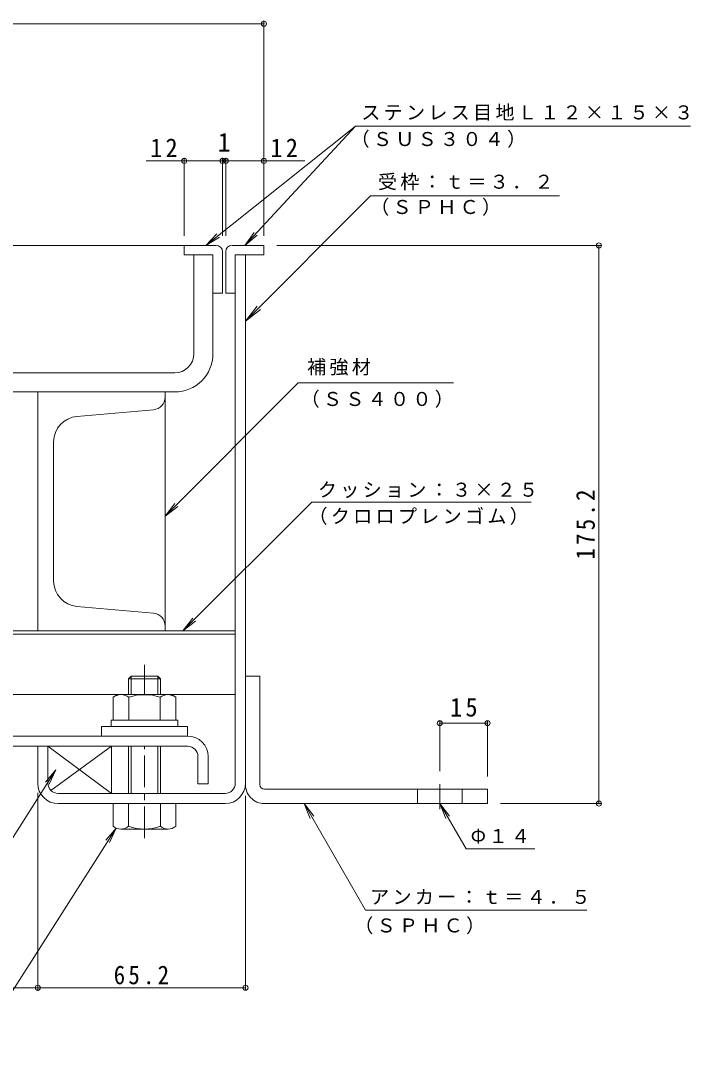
# Model space of a CAD drawing. Units: millimetres on the paper, enlarged 10 times, with parts at other scales. Extents: x -2686 to 2781, y -1962 to 1908.
# Drawn here: x 1729 to 2781, y 267 to 1877 of the extents above; entities that cross this region are included whole.
import ezdxf
from ezdxf.enums import TextEntityAlignment as Align

# ---------------------------------------------------------------- set-up
doc = ezdxf.new("R2010")
doc.units = ezdxf.units.MM
doc.header["$LTSCALE"] = 10
doc.header["$PDMODE"] = 32
doc.header["$PDSIZE"] = 8
doc.linetypes.add('CHAIN1', pattern=[8, 5, -1, 1, -1])
for name, color, linetype, lineweight in [('D-1', 2, 'Continuous', 9), ('D-2', 3, 'Continuous', 9), ('D-3', 4, 'Continuous', 9), ('D-5', 7, 'Continuous', 9), ('D-6', 6, 'Continuous', 9), ('D-7', 5, 'Continuous', 5), ('D-8', 5, 'Continuous', 5), ('D-9', 134, 'Continuous', 5), ('D-A', 3, 'Continuous', 9), ('D-D', 4, 'Continuous', 9), ('D-E', 3, 'Continuous', 9), ('D-F', 7, 'Continuous', 9)]:
    doc.layers.add(name, color=color, linetype=linetype, lineweight=lineweight)
doc.styles.add('ＭＳ ゴシック', font='')
doc.styles.get('ＭＳ ゴシック').set_extended_font_data('MS Gothic')

msp = doc.modelspace()

# ---------------------------------------------------------------- linework, layer by layer
at = {"layer": 'D-1'}
for p, q in [((2066.48, 680.24), (2066.48, 1509.24)), ((2082.48, 1509.24), (2066.48, 1509.24)), ((2082.48, 680.24), (2082.48, 1509.24)), ((1772.48, 680.24), (1772.48, 738.24)), ((2050.48, 664.24), (1788.48, 664.24)), ((1788.48, 648.24), (1898.98, 648.24)), ((2050.48, 648.24), (1948.98, 648.24))]:
    msp.add_line(p, q, dxfattribs=at)
msp.add_lwpolyline([(1756.48, 680.24), (1756.48, 738.24), (1772.48, 738.24)], dxfattribs=at)
for centre, radius, start, end in [((1788.48, 680.24), 32, 180, 270), ((1788.48, 680.24), 16, 180, 270), ((2050.48, 680.24), 16, 270, 0), ((2050.48, 680.24), 32, 270, 0)]:
    msp.add_arc(centre, radius, start, end, dxfattribs=at)
at = {"layer": 'D-2'}
for p, q in [((2001.48, 1509.24), (2031.48, 1509.24)), ((2001.48, 1509.24), (2001.48, 1354.24)), ((2031.48, 1354.24), (2031.48, 1509.24)), ((449.2, 1324.24), (1971.48, 1324.24)), ((449.2, 1294.24), (1971.48, 1294.24))]:
    msp.add_line(p, q, dxfattribs=at)
for radius in [30, 60]:
    msp.add_arc((1971.48, 1354.24), radius, 270, 0, dxfattribs=at)
at = {"layer": 'D-3'}
for p, q in [((1986.48, 1524.24), (449.2, 1524.24)), ((1986.48, 1524.24), (1986.48, 1509.24)), ((2036.48, 1524.24), (1986.48, 1524.24)), ((2046.48, 1514.24), (2046.48, 1449.24)), ((2051.48, 1514.24), (2051.48, 1449.24)), ((2061.48, 1524.24), (2111.48, 1524.24)), ((2111.48, 1524.24), (2111.48, 1509.24)), ((1986.48, 1509.24), (2031.48, 1509.24)), ((2031.48, 1509.24), (2031.48, 1449.24)), ((2111.48, 1509.24), (2066.48, 1509.24)), ((2066.48, 1449.24), (2066.48, 1509.24)), ((2031.48, 1449.24), (2046.48, 1449.24)), ((2066.48, 1449.24), (2051.48, 1449.24))]:
    msp.add_line(p, q, dxfattribs=at)
for centre, start, end in [((2036.48, 1514.24), 0, 90), ((2061.48, 1514.24), 90, 180)]:
    msp.add_arc(centre, 10, start, end, dxfattribs=at)
at = {"layer": 'D-5'}
for p, q in [((2255.02, 1711.64), (2020.38, 1524.24)), ((2255.02, 1711.64), (2081.51, 1524.24)), ((2255.02, 1711.64), (2780.87, 1711.64)), ((2278.87, 1602.28), (2082.48, 1405.21)), ((2278.87, 1602.28), (2575.21, 1602.28)), ((2020.39, 1524.24), (2037.72, 1542.26)), ((2020.39, 1524.24), (2041.79, 1537.16)), ((2081.51, 1524.24), (2095.95, 1544.64)), ((2081.51, 1524.24), (2100.74, 1540.21)), ((2082.48, 1405.21), (2100.7, 1429.04)), ((2082.48, 1405.21), (2106.24, 1423.51)), ((2408.97, 1308.46), (2165.42, 1308.46)), ((1956.48, 1099.52), (1976.31, 1114.74)), ((2186.52, 1121.33), (2531.05, 1121.33)), ((1984.43, 919.24), (2004.26, 934.46)), ((1633.24, 463.12), (1784.96, 701.22)), ((1784.96, 701.22), (1768.89, 682.07)), ((1784.96, 701.22), (1774.39, 678.56)), ((2174.39, 648.24), (2183.96, 625.14)), ((2174.39, 648.24), (2189.61, 628.4)), ((2174.39, 648.24), (2270.8, 481.25)), ((2387.48, 648.24), (2397.04, 625.14)), ((2387.48, 648.24), (2402.7, 628.4)), ((2387.48, 648.24), (2428.59, 577.03)), ((1661.02, 267.11), (1879.43, 609.86)), ((1879.43, 609.86), (1863.36, 590.71)), ((1879.43, 609.86), (1868.86, 587.21)), ((2428.59, 577.03), (2536.64, 577.03)), ((2270.8, 481.25), (2618.24, 481.25))]:
    msp.add_line(p, q, dxfattribs=at)
for points in [[(2165.42, 1308.46), (1956.48, 1099.52), (1971.7, 1119.35)], [(2186.52, 1121.33), (1984.43, 919.24), (1999.65, 939.08)]]:
    msp.add_lwpolyline(points, dxfattribs=at)
at = {"layer": 'D-6'}
for p, q in [((2066.48, 1418.23), (2066.48, 1403.23)), ((449.2, 919.24), (2066.48, 919.24)), ((449.2, 914.24), (2066.48, 914.24)), ((1311.36, 819.24), (1881.48, 819.24)), ((1966.48, 819.24), (2066.48, 819.24)), ((1772.48, 738.24), (1772.48, 680.24)), ((1776.99, 669.09), (1872.48, 738.24))]:
    msp.add_line(p, q, dxfattribs=at)
msp.add_lwpolyline([(1788.48, 664.24), (1872.48, 664.24), (1872.48, 738.24), (1772.48, 738.24), (1872.48, 664.24)], dxfattribs=at)
at = {"layer": 'D-7', "linetype": 'CHAIN1'}
for p, q in [((1923.98, 819.24), (1923.98, 865.9)), ((1923.98, 593.85), (1923.98, 738.24))]:
    msp.add_line(p, q, dxfattribs=at)
at = {"layer": 'D-7'}
for p, q in [((1903.04, 848.24), (1898.98, 844.18)), ((1948.98, 844.18), (1898.98, 844.18)), ((1898.98, 819.24), (1898.98, 844.18)), ((1944.92, 848.24), (1903.04, 848.24)), ((1903.04, 819.24), (1903.04, 848.24)), ((1944.92, 848.24), (1948.98, 844.18)), ((1944.92, 819.24), (1944.92, 848.24)), ((1948.98, 844.18), (1948.98, 820.74)), ((1948.98, 844.18), (1948.98, 819.24)), ((1898.98, 738.24), (1898.98, 664.24)), ((1903.04, 664.24), (1903.04, 738.24)), ((1944.92, 664.24), (1944.92, 738.24)), ((1948.98, 738.24), (1948.98, 664.24)), ((1972.98, 648.24), (1874.98, 648.24)), ((1874.98, 612.71), (1874.98, 648.24)), ((1898.98, 648.24), (1898.98, 612.71)), ((1948.98, 648.24), (1948.98, 612.71)), ((1972.98, 612.71), (1972.98, 648.24)), ((1960.98, 608.24), (1886.98, 608.24))]:
    msp.add_line(p, q, dxfattribs=at)
at = {"layer": 'D-7', "color": 2, "lineweight": 9}
for p, q in [((1874.9, 815.44), (1881.48, 819.24)), ((1874.9, 815.44), (1874.9, 779.24)), ((1966.48, 819.24), (1881.48, 819.24)), ((1899.44, 815.44), (1899.44, 779.24)), ((1948.51, 815.44), (1948.51, 779.24))]:
    msp.add_line(p, q, dxfattribs=at)
at = {"layer": 'D-7', "color": 6, "lineweight": 9}
for p, q in [((1871.48, 779.24), (1871.48, 769.24)), ((1871.48, 769.24), (1976.48, 769.24))]:
    msp.add_line(p, q, dxfattribs=at)
at = {"layer": 'D-7', "color": 134}
for p, q in [((1856.48, 769.24), (1856.48, 754.24)), ((1856.48, 769.24), (1991.48, 769.24)), ((1991.48, 769.24), (1991.48, 754.24)), ((1856.48, 754.24), (1991.48, 754.24))]:
    msp.add_line(p, q, dxfattribs=at)
at = {"layer": 'D-7', "color": 2, "lineweight": 9}
msp.add_lwpolyline([(1966.48, 819.24), (1973.05, 815.44), (1973.05, 779.24), (1874.9, 779.24)], dxfattribs=at)
at = {"layer": 'D-7', "color": 6, "lineweight": 9}
msp.add_lwpolyline([(1871.48, 779.24), (1976.48, 779.24), (1976.48, 769.24)], dxfattribs=at)
at = {"layer": 'D-7', "color": 2, "lineweight": 9}
for centre, radius, start, end in [((1889.38, 790.36), 28.97, 94.38438, 120), ((1886.4, 795.04), 24.21, 57.42749, 88.18784), ((1923.98, 738.03), 81.2, 72.41188, 107.5881), ((1961.55, 795.04), 24.21, 91.81215, 122.57249), ((1958.57, 790.36), 28.97, 59.99998, 85.6156)]:
    msp.add_arc(centre, radius, start, end, dxfattribs=at)
at = {"layer": 'D-7'}
for centre, radius, start, end in [((1886.98, 626.57), 18.33, 229.1022, 310.89809), ((1923.98, 680.32), 72.08, 249.70546, 290.29454), ((1960.98, 626.57), 18.33, 229.10191, 310.8978)]:
    msp.add_arc(centre, radius, start, end, dxfattribs=at)
at = {"layer": 'D-8'}
for p, q in [((449.2, 1294.24), (1956.48, 1294.24)), ((1956.48, 1294.24), (1956.48, 919.24)), ((1956.48, 919.24), (449.2, 919.24))]:
    msp.add_line(p, q, dxfattribs=at)
at = {"layer": 'D-9'}
for p, q in [((1756.48, 1294.24), (1956.48, 1294.24)), ((1756.48, 919.24), (1756.48, 1294.24)), ((1956.48, 1286.32), (1956.48, 1294.24)), ((1938.22, 1266.39), (1817.99, 1255.88)), ((1781.48, 1216.03), (1781.48, 997.46)), ((1938.22, 947.09), (1817.99, 957.61)), ((1756.48, 919.24), (1956.48, 919.24)), ((1956.48, 927.17), (1956.48, 919.24))]:
    msp.add_line(p, q, dxfattribs=at)
for centre, radius, start, end in [((1936.48, 1286.32), 20, 274.99944, 0), ((1821.48, 1216.03), 40, 94.99944, 180), ((1821.48, 997.46), 40, 180, 264.99997), ((1936.48, 927.17), 20, 0, 84.99997)]:
    msp.add_arc(centre, radius, start, end, dxfattribs=at)
at = {"layer": 'D-A'}
for p, q in [((1991.98, 754.24), (449.2, 754.24)), ((449.2, 738.24), (1991.98, 738.24)), ((2007.98, 722.24), (2007.98, 679.24)), ((2023.98, 722.24), (2023.98, 679.24)), ((2007.98, 679.24), (2023.98, 679.24))]:
    msp.add_line(p, q, dxfattribs=at)
for radius in [32, 16]:
    msp.add_arc((1991.98, 722.24), radius, 0, 90, dxfattribs=at)
at = {"layer": 'D-D'}
for p, q in [((1756.48, 919.24), (1756.48, 1294.24)), ((1367.31, 919.24), (1756.48, 919.24))]:
    msp.add_line(p, q, dxfattribs=at)
msp.add_lwpolyline([(1756.48, 1294.24), (1367.31, 1294.24), (1367.31, 919.24)], dxfattribs=at)
at = {"layer": 'D-E'}
for p, q in [((2082.48, 848.24), (2082.48, 680.24)), ((2082.48, 848.24), (2104.98, 848.24)), ((2104.98, 678.24), (2104.98, 848.24)), ((2112.48, 670.74), (2462.48, 670.74)), ((2352.48, 648.24), (2352.48, 670.74)), ((2422.48, 648.24), (2422.48, 670.74)), ((2462.48, 670.74), (2462.48, 648.24)), ((2462.48, 648.24), (2112.48, 648.24))]:
    msp.add_line(p, q, dxfattribs=at)
at = {"layer": 'D-E', "linetype": 'CHAIN1'}
msp.add_line((2387.48, 639.5), (2387.48, 678.95), dxfattribs=at)
at = {"layer": 'D-E'}
for radius, start in [(30, 176.17647), (7.5, 180.00027)]:
    msp.add_arc((2112.48, 678.24), radius, start, 270, dxfattribs=at)
at = {"layer": 'D-F'}
for p, q in [((2111.48, 1872.22), (449.2, 1872.22)), ((2111.48, 1539.24), (2111.48, 1877.22)), ((1986.48, 1539.24), (1986.48, 1661.86)), ((2046.48, 1539.24), (2046.48, 1661.86)), ((2051.48, 1539.24), (2051.48, 1661.86)), ((1926.91, 1656.86), (2046.48, 1656.86)), ((2046.48, 1656.86), (2051.48, 1656.86)), ((2051.48, 1656.86), (2175.83, 1656.86)), ((2640.1, 1524.24), (2131.48, 1524.24)), ((2637.1, 648.24), (2637.1, 1524.24)), ((2387.48, 777.49), (2387.48, 698.95)), ((2387.48, 774.49), (2462.48, 774.49)), ((2462.48, 777.49), (2462.48, 690.74)), ((1756.47, 665.24), (1756.47, 354.34)), ((2082.48, 356.34), (2082.48, 660.24)), ((2640.1, 648.24), (2482.48, 648.24)), ((1756.47, 359.34), (449.2, 359.34)), ((1756.47, 359.34), (2082.48, 359.34))]:
    msp.add_line(p, q, dxfattribs=at)
for p in [(2111.48, 1872.22), (1986.48, 1656.86), (2046.48, 1656.86), (2051.48, 1656.86), (2111.48, 1656.86), (2637.1, 1524.24), (2387.48, 774.49), (2462.48, 774.49), (2637.1, 648.24), (1756.47, 359.34), (2082.48, 359.34)]:
    msp.add_point(p, dxfattribs=at)

# ---------------------------------------------------------------- texts
at = {"layer": 'D-5', "char_height": 21.99, "attachment_point": 7, "style": 'ＭＳ ゴシック'}
for s, insert in [('\\T1.17;ステンレス目地Ｌ１２×１５×３', (2264.22, 1719.81)), ('\\T1.17;（ＳＵＳ３０４）', (2247.38, 1677.37)), ('\\T1.17;受枠：ｔ＝３．２', (2290.37, 1610.84)), ('\\T1.17;（ＳＰＨＣ）', (2278.21, 1570.69)), ('\\T1.17;補強材', (2179.17, 1319.94)), ('\\T1.17;（ＳＳ４００）', (2168.97, 1269.41)), ('\\T1.17;クッション：３×２５', (2196.07, 1127.66)), ('\\T1.17;（クロロプレンゴム）', (2181.25, 1085.56)), ('\\T1.17;Φ１４', (2435.89, 585.55)), ('\\T1.17;アンカー：ｔ＝４．５', (2278.1, 489.77)), ('\\T1.17;（ＳＰＨＣ）', (2253.12, 443.17))]:
    msp.add_mtext(s, dxfattribs=dict(at, insert=insert))
at = {"layer": 'D-F', "color": 2, "style": 'ＭＳ ゴシック'}
msp.add_text('1', height=29.33, dxfattribs=at).set_placement((2038.98, 1662.86), align=Align.BOTTOM_LEFT)
at = {"layer": 'D-F', "color": 2, "char_height": 29.33, "attachment_point": 7, "style": 'ＭＳ ゴシック'}
for s, insert in [('\\T1.27;\\W0.95;12', (1933.01, 1662.86)), ('\\T1.27;\\W0.95;12', (2121.75, 1662.86)), ('\\T1.27;\\W0.95;15', (2403.73, 784.49)), ('\\T1.28;\\W0.9;65.2', (1875.72, 364.34))]:
    msp.add_mtext(s, dxfattribs=dict(at, insert=insert))
at = {"layer": 'D-F', "color": 2, "insert": (2631.1, 1031.24), "char_height": 29.33, "attachment_point": 7, "rotation": 90, "style": 'ＭＳ ゴシック'}
msp.add_mtext('\\T1.28;\\W0.9;175.2', dxfattribs=at)

doc.saveas('drawing.dxf')
